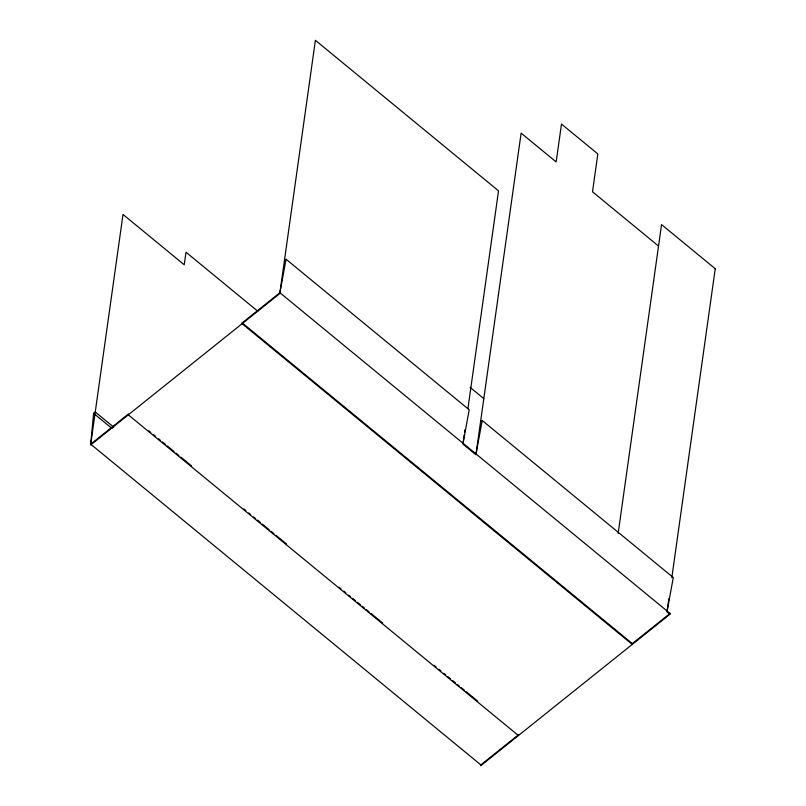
<?xml version="1.0" encoding="UTF-8"?>
<svg xmlns="http://www.w3.org/2000/svg" width="806" height="806" viewBox="0 0 806 806"><rect width="100%" height="100%" fill="white"/><g stroke="black" fill="none" stroke-linecap="round" stroke-linejoin="round"><path stroke-width="1.21" d="M463.047 443.28L469.213 409.801L286.07 259.25L279.904 292.729L670.038 613.447L669.927 614.253L480.739 765.7L480.85 764.894L90.725 444.177L93.597 413.337L95.249 411.987L113.686 427.15M279.904 292.729L242.223 322.894L242.112 323.7L632.236 644.417L632.347 643.611L670.038 613.447M464.266 434.615L462.936 444.086L475.923 454.765L521.129 133.121L556.17 161.925L561.49 124.064L597.84 153.936L592.511 191.808L658.532 246.072M464.609 432.137L464.961 429.658M467.923 408.602L498.521 190.851L315.388 40.3L279.793 293.535L90.615 444.983L123.016 214.446L184.231 264.771L185.995 252.207L257.829 311.257M618.142 533.481L661.555 224.582L715.385 268.841M668.869 598.667L667.015 611.855L669.927 614.253M671.831 577.62L715.244 268.72M476.034 453.959L482.2 420.48L673.292 577.58L667.126 611.049M90.725 444.177L128.406 414.012L128.295 414.818L518.429 735.535L518.54 734.729L480.85 764.894M284.437 260.54L286.07 259.25M480.557 421.77L482.2 420.48M470.079 387.333L483.66 398.496M242.223 322.894L632.347 643.611M148.788 430.767L150.732 432.359M153.644 434.756L155.588 436.348M158.5 438.746L160.434 440.338M162.379 441.93L165.29 444.328M167.225 445.92L174.025 451.511M175.96 453.103L178.872 455.501M180.816 457.093L191.496 465.868M243.896 508.949L245.84 510.541M248.752 512.938L250.686 514.53M253.598 516.928L255.542 518.52M257.487 520.122L260.398 522.51M262.333 524.112L269.133 529.693M271.068 531.285L273.98 533.683M275.924 535.275L286.593 544.05M339.004 587.131L340.948 588.733M343.86 591.12L345.794 592.722M348.706 595.11L350.65 596.702M352.585 598.304L355.496 600.692M357.441 602.294L360.353 604.681M362.297 606.283L364.231 607.875M366.176 609.467L369.088 611.865M371.032 613.457L382.669 623.038M434.112 665.313L436.046 666.915M438.958 669.302L440.902 670.904M443.814 673.292L445.758 674.894M447.693 676.486L450.604 678.884M452.549 680.476L455.461 682.873M457.395 684.465L459.339 686.057M461.284 687.659L464.196 690.047M466.13 691.649L477.777 701.22M93.597 413.337L112.044 428.49"/></g></svg>
